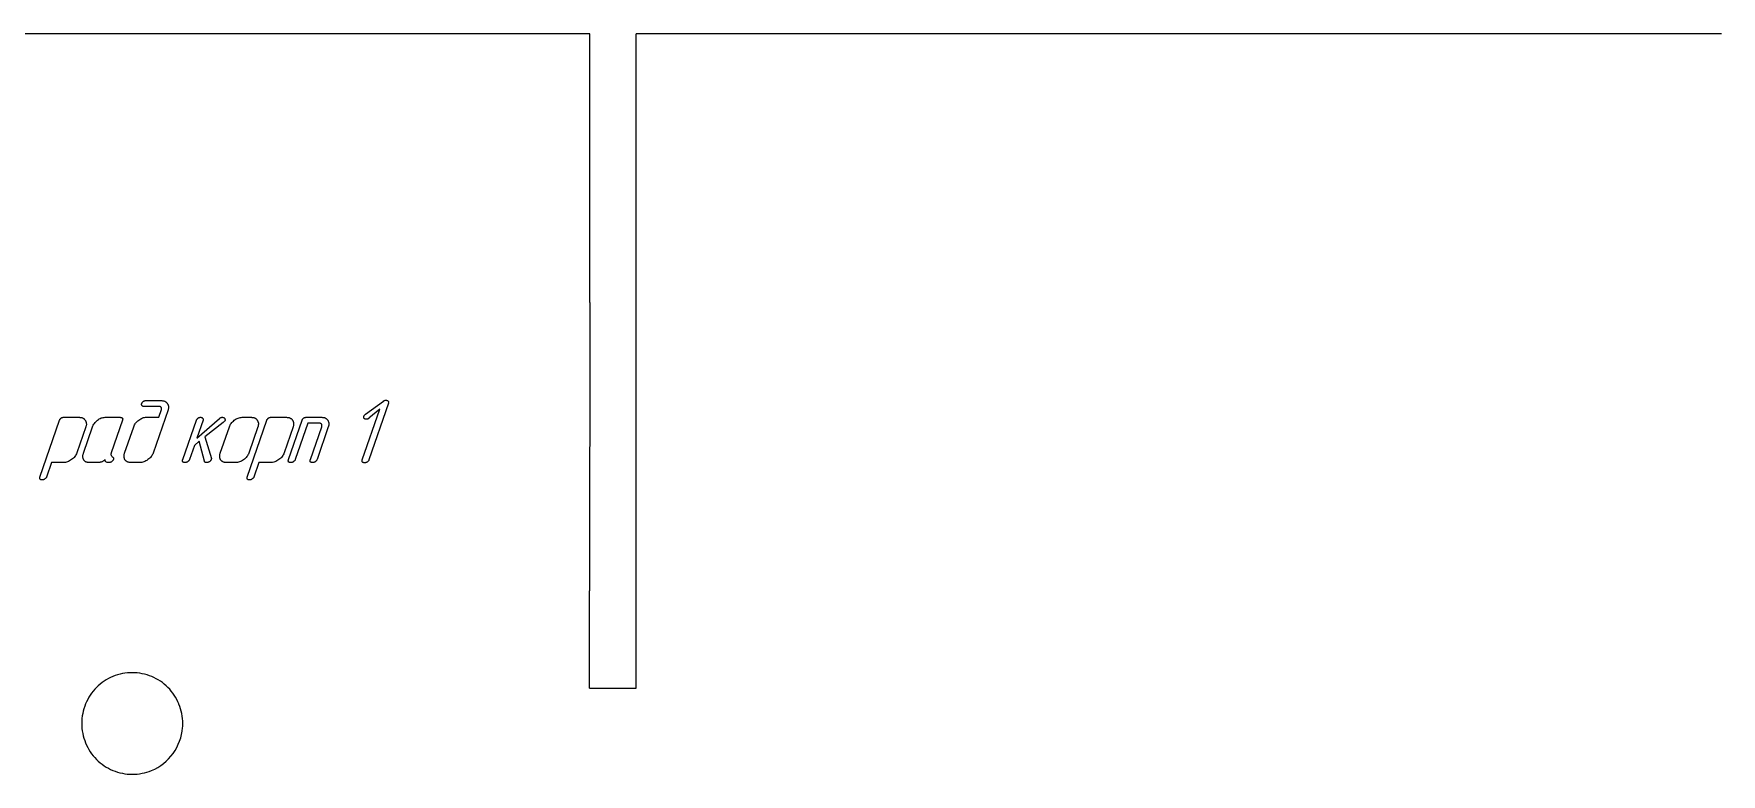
# Model space of a CAD drawing. Header units: millimetres. Extents: x -1730 to 0, y -18 to 157.
# Drawn here: x -1626.3 to -1518.3, y 109.5 to 156.9 of the extents above; entities that cross this region are included whole.
import ezdxf

# ---------------------------------------------------------------- set-up
doc = ezdxf.new("R2010")
doc.units = ezdxf.units.MM

msp = doc.modelspace()

# ---------------------------------------------------------------- linework, layer by layer
at = {"color": 7, "linetype": 'Continuous', "lineweight": 25}
for p, q in [((-1590.7, 156.88), (-1660.13, 156.88)), ((-1590.7, 139.68), (-1590.7, 156.88)), ((-1518.3, 156.88), (-1587.73, 156.88)), ((-1587.73, 137.64), (-1587.73, 156.88)), ((-1590.7, 139.68), (-1590.71, 121.24)), ((-1587.73, 119.2), (-1587.73, 137.64)), ((-1618.25, 133.04), (-1619.23, 133.04)), ((-1619.1, 133.42), (-1618.13, 133.42)), ((-1617.67, 132.81), (-1618.63, 130.05)), ((-1618.27, 132.34), (-1618.1, 132.83)), ((-1605.25, 129.62), (-1604.13, 132.86)), ((-1605.04, 132.54), (-1603.9, 133.37)), ((-1603.57, 133.24), (-1604.82, 129.62)), ((-1604.13, 132.86), (-1604.82, 132.28)), ((-1625.87, 128.52), (-1624.61, 132.15)), ((-1624.36, 132.34), (-1623.38, 132.34)), ((-1622.93, 131.73), (-1623.51, 130.06)), ((-1623.08, 130.05), (-1622.5, 131.73)), ((-1621.7, 132.34), (-1620.76, 132.34)), ((-1620.59, 132.15), (-1621.31, 130.07)), ((-1620.45, 130.05), (-1619.87, 131.73)), ((-1619.05, 132.34), (-1618.27, 132.34)), ((-1616.73, 129.63), (-1615.86, 132.15)), ((-1615.83, 131.01), (-1614.38, 132.27)), ((-1615.43, 132.15), (-1615.83, 131.01)), ((-1614.15, 132.01), (-1615.32, 131.1)), ((-1614.33, 130.05), (-1613.75, 131.73)), ((-1612.93, 132.34), (-1612.38, 132.34)), ((-1612.61, 128.52), (-1611.35, 132.15)), ((-1611.93, 131.73), (-1612.51, 130.05)), ((-1611.09, 132.34), (-1610.12, 132.34)), ((-1609.67, 131.73), (-1610.25, 130.06)), ((-1609.97, 129.63), (-1609.1, 132.15)), ((-1608.73, 131.97), (-1609.54, 129.64)), ((-1608.84, 132.34), (-1607.87, 132.34)), ((-1607.99, 131.97), (-1608.73, 131.97)), ((-1608.57, 129.64), (-1607.84, 131.74)), ((-1607.42, 131.73), (-1608.14, 129.63)), ((-1615.69, 130.82), (-1615.99, 130.53)), ((-1615.35, 129.53), (-1615.69, 130.82)), ((-1615.32, 131.1), (-1614.9, 129.71)), ((-1615.99, 130.53), (-1616.3, 129.63)), ((-1614.9, 129.71), (-1614.91, 129.63)), ((-1625.12, 129.44), (-1625.44, 128.52)), ((-1624.39, 129.44), (-1625.12, 129.44)), ((-1622.19, 129.44), (-1622.72, 129.44)), ((-1621.48, 129.44), (-1621.54, 129.44)), ((-1619.51, 129.44), (-1620.05, 129.44)), ((-1613.38, 129.44), (-1613.94, 129.44)), ((-1611.86, 129.44), (-1612.18, 128.52)), ((-1611.13, 129.44), (-1611.86, 129.44)), ((-1590.71, 115), (-1590.71, 121.24)), ((-1587.73, 115), (-1587.73, 119.2)), ((-1590.71, 115), (-1587.73, 115))]:
    msp.add_line(p, q, dxfattribs=at)
for points, knots in [([(-1619.35, 133.09), (-1619.36, 133.1), (-1619.36, 133.12), (-1619.37, 133.16), (-1619.37, 133.19), (-1619.36, 133.22), (-1619.36, 133.23)], [0, 0, 0, 0, 0.238882, 0.479235, 0.729643, 1, 1, 1, 1]), ([(-1619.36, 133.23), (-1619.35, 133.24), (-1619.34, 133.25), (-1619.32, 133.28), (-1619.3, 133.31), (-1619.27, 133.35), (-1619.23, 133.38), (-1619.19, 133.4), (-1619.15, 133.41), (-1619.11, 133.41), (-1619.1, 133.42)], [0, 0, 0, 0, 0.080406, 0.179435, 0.298372, 0.436131, 0.581594, 0.721286, 0.857131, 1, 1, 1, 1]), ([(-1619.23, 133.04), (-1619.24, 133.04), (-1619.27, 133.04), (-1619.3, 133.05), (-1619.33, 133.07), (-1619.34, 133.08), (-1619.35, 133.09)], [0, 0, 0, 0, 0.287417, 0.536613, 0.771995, 1, 1, 1, 1]), ([(-1618.1, 132.83), (-1618.09, 132.84), (-1618.09, 132.87), (-1618.09, 132.91), (-1618.09, 132.94), (-1618.11, 132.98), (-1618.14, 133), (-1618.17, 133.03), (-1618.21, 133.04), (-1618.24, 133.04), (-1618.25, 133.04)], [0, 0, 0, 0, 0.134277, 0.256745, 0.373678, 0.491576, 0.610283, 0.72767, 0.855653, 1, 1, 1, 1]), ([(-1618.13, 133.42), (-1618.11, 133.41), (-1618.06, 133.41), (-1618, 133.4), (-1617.94, 133.39), (-1617.88, 133.37), (-1617.83, 133.34), (-1617.79, 133.31), (-1617.75, 133.27), (-1617.72, 133.23), (-1617.69, 133.18), (-1617.67, 133.13), (-1617.65, 133.08), (-1617.64, 133.03), (-1617.64, 132.98), (-1617.65, 132.92), (-1617.66, 132.87), (-1617.67, 132.83), (-1617.67, 132.81)], [0, 0, 0, 0, 0.076731, 0.149505, 0.216055, 0.280395, 0.341153, 0.401402, 0.460854, 0.521464, 0.581515, 0.639864, 0.697737, 0.755002, 0.813234, 0.872542, 0.934516, 1, 1, 1, 1]), ([(-1603.9, 133.37), (-1603.89, 133.38), (-1603.87, 133.4), (-1603.83, 133.42), (-1603.79, 133.43), (-1603.77, 133.43), (-1603.75, 133.43)], [0, 0, 0, 0, 0.271232, 0.525365, 0.763703, 1, 1, 1, 1]), ([(-1603.75, 133.43), (-1603.74, 133.43), (-1603.7, 133.43), (-1603.66, 133.42), (-1603.62, 133.4), (-1603.59, 133.37), (-1603.57, 133.34), (-1603.56, 133.31), (-1603.56, 133.27), (-1603.56, 133.25), (-1603.57, 133.24)], [0, 0, 0, 0, 0.162947, 0.308233, 0.438061, 0.562367, 0.679782, 0.786707, 0.890844, 1, 1, 1, 1]), ([(-1624.61, 132.15), (-1624.61, 132.16), (-1624.6, 132.19), (-1624.58, 132.23), (-1624.55, 132.27), (-1624.52, 132.29), (-1624.48, 132.32), (-1624.44, 132.33), (-1624.4, 132.34), (-1624.37, 132.34), (-1624.36, 132.34)], [0, 0, 0, 0, 0.140386, 0.270887, 0.392346, 0.509925, 0.62554, 0.744467, 0.867232, 1, 1, 1, 1]), ([(-1623.38, 132.34), (-1623.36, 132.34), (-1623.31, 132.34), (-1623.25, 132.33), (-1623.19, 132.32), (-1623.14, 132.3), (-1623.09, 132.27), (-1623.05, 132.24), (-1623.01, 132.2), (-1622.97, 132.16), (-1622.95, 132.11), (-1622.92, 132.06), (-1622.91, 132.01), (-1622.9, 131.96), (-1622.9, 131.9), (-1622.9, 131.85), (-1622.91, 131.79), (-1622.93, 131.75), (-1622.93, 131.73)], [0, 0, 0, 0, 0.074762, 0.145592, 0.211138, 0.274184, 0.334031, 0.393435, 0.452148, 0.51266, 0.572613, 0.631239, 0.68876, 0.746685, 0.806702, 0.867829, 0.932592, 1, 1, 1, 1]), ([(-1622.5, 131.73), (-1622.49, 131.77), (-1622.46, 131.85), (-1622.39, 131.95), (-1622.3, 132.06), (-1622.19, 132.15), (-1622.08, 132.24), (-1621.96, 132.3), (-1621.83, 132.33), (-1621.74, 132.34), (-1621.7, 132.34)], [0, 0, 0, 0, 0.1158, 0.235281, 0.361884, 0.497658, 0.633526, 0.760424, 0.880806, 1, 1, 1, 1]), ([(-1620.76, 132.34), (-1620.74, 132.34), (-1620.71, 132.34), (-1620.66, 132.33), (-1620.63, 132.32), (-1620.6, 132.3), (-1620.58, 132.27), (-1620.57, 132.23), (-1620.58, 132.19), (-1620.58, 132.16), (-1620.59, 132.15)], [0, 0, 0, 0, 0.1696, 0.312987, 0.432555, 0.536714, 0.633506, 0.738671, 0.856911, 1, 1, 1, 1]), ([(-1619.87, 131.73), (-1619.86, 131.77), (-1619.82, 131.86), (-1619.75, 131.97), (-1619.66, 132.07), (-1619.55, 132.17), (-1619.43, 132.24), (-1619.3, 132.3), (-1619.18, 132.34), (-1619.09, 132.34), (-1619.05, 132.34)], [0, 0, 0, 0, 0.123943, 0.247393, 0.374296, 0.506278, 0.638042, 0.761901, 0.881971, 1, 1, 1, 1]), ([(-1615.86, 132.15), (-1615.86, 132.16), (-1615.85, 132.18), (-1615.83, 132.21), (-1615.8, 132.25), (-1615.76, 132.28), (-1615.73, 132.31), (-1615.69, 132.33), (-1615.65, 132.34), (-1615.62, 132.34), (-1615.61, 132.34)], [0, 0, 0, 0, 0.103916, 0.218851, 0.346378, 0.487763, 0.632565, 0.76208, 0.884497, 1, 1, 1, 1]), ([(-1615.61, 132.34), (-1615.59, 132.34), (-1615.56, 132.34), (-1615.52, 132.33), (-1615.48, 132.31), (-1615.46, 132.28), (-1615.44, 132.25), (-1615.42, 132.22), (-1615.42, 132.18), (-1615.43, 132.16), (-1615.43, 132.15)], [0, 0, 0, 0, 0.154787, 0.290231, 0.416275, 0.538925, 0.658393, 0.767188, 0.880994, 1, 1, 1, 1]), ([(-1614.38, 132.27), (-1614.37, 132.28), (-1614.34, 132.3), (-1614.3, 132.33), (-1614.25, 132.34), (-1614.23, 132.34), (-1614.21, 132.34)], [0, 0, 0, 0, 0.287486, 0.547698, 0.780633, 1, 1, 1, 1]), ([(-1614.21, 132.34), (-1614.2, 132.34), (-1614.16, 132.34), (-1614.12, 132.33), (-1614.08, 132.31), (-1614.06, 132.28), (-1614.04, 132.24), (-1614.03, 132.21), (-1614.02, 132.17), (-1614.03, 132.15), (-1614.03, 132.14)], [0, 0, 0, 0, 0.157821, 0.299513, 0.427507, 0.555722, 0.680056, 0.789629, 0.893886, 1, 1, 1, 1]), ([(-1614.03, 132.14), (-1614.04, 132.13), (-1614.05, 132.11), (-1614.07, 132.08), (-1614.11, 132.04), (-1614.13, 132.02), (-1614.15, 132.01)], [0, 0, 0, 0, 0.18982, 0.415258, 0.685396, 1, 1, 1, 1]), ([(-1613.75, 131.73), (-1613.74, 131.77), (-1613.71, 131.85), (-1613.63, 131.95), (-1613.54, 132.06), (-1613.44, 132.15), (-1613.32, 132.24), (-1613.19, 132.3), (-1613.06, 132.33), (-1612.98, 132.34), (-1612.93, 132.34)], [0, 0, 0, 0, 0.11354, 0.232915, 0.358244, 0.494449, 0.63104, 0.758333, 0.880085, 1, 1, 1, 1]), ([(-1612.38, 132.34), (-1612.35, 132.34), (-1612.31, 132.34), (-1612.24, 132.33), (-1612.18, 132.32), (-1612.13, 132.3), (-1612.08, 132.27), (-1612.04, 132.24), (-1612, 132.2), (-1611.97, 132.16), (-1611.94, 132.11), (-1611.92, 132.06), (-1611.9, 132.01), (-1611.89, 131.96), (-1611.89, 131.9), (-1611.9, 131.85), (-1611.91, 131.79), (-1611.92, 131.75), (-1611.93, 131.73)], [0, 0, 0, 0, 0.075993, 0.147161, 0.213961, 0.276501, 0.336674, 0.395603, 0.453846, 0.51332, 0.572793, 0.630582, 0.688522, 0.745984, 0.805464, 0.866938, 0.932255, 1, 1, 1, 1]), ([(-1611.35, 132.15), (-1611.35, 132.16), (-1611.34, 132.19), (-1611.31, 132.23), (-1611.29, 132.27), (-1611.26, 132.29), (-1611.22, 132.32), (-1611.18, 132.33), (-1611.14, 132.34), (-1611.11, 132.34), (-1611.09, 132.34)], [0, 0, 0, 0, 0.140386, 0.270887, 0.392346, 0.509925, 0.62554, 0.744467, 0.867232, 1, 1, 1, 1]), ([(-1610.12, 132.34), (-1610.1, 132.34), (-1610.05, 132.34), (-1609.99, 132.33), (-1609.93, 132.32), (-1609.88, 132.3), (-1609.83, 132.27), (-1609.78, 132.24), (-1609.74, 132.2), (-1609.71, 132.16), (-1609.68, 132.11), (-1609.66, 132.06), (-1609.65, 132.01), (-1609.64, 131.96), (-1609.64, 131.9), (-1609.64, 131.85), (-1609.65, 131.79), (-1609.67, 131.75), (-1609.67, 131.73)], [0, 0, 0, 0, 0.074762, 0.145592, 0.211138, 0.274184, 0.334031, 0.393435, 0.452148, 0.51266, 0.572613, 0.631239, 0.68876, 0.746685, 0.806702, 0.867829, 0.932592, 1, 1, 1, 1]), ([(-1609.1, 132.15), (-1609.09, 132.16), (-1609.08, 132.19), (-1609.06, 132.23), (-1609.03, 132.27), (-1609, 132.29), (-1608.97, 132.32), (-1608.93, 132.33), (-1608.88, 132.34), (-1608.85, 132.34), (-1608.84, 132.34)], [0, 0, 0, 0, 0.140386, 0.270887, 0.392346, 0.509925, 0.62554, 0.744467, 0.867232, 1, 1, 1, 1]), ([(-1607.84, 131.74), (-1607.84, 131.75), (-1607.83, 131.78), (-1607.83, 131.83), (-1607.84, 131.86), (-1607.85, 131.9), (-1607.88, 131.93), (-1607.91, 131.95), (-1607.95, 131.96), (-1607.98, 131.96), (-1607.99, 131.97)], [0, 0, 0, 0, 0.143368, 0.271971, 0.389912, 0.509465, 0.627936, 0.741279, 0.863185, 1, 1, 1, 1]), ([(-1607.87, 132.34), (-1607.84, 132.34), (-1607.8, 132.34), (-1607.73, 132.33), (-1607.67, 132.32), (-1607.62, 132.3), (-1607.57, 132.27), (-1607.53, 132.24), (-1607.49, 132.2), (-1607.46, 132.16), (-1607.43, 132.11), (-1607.41, 132.06), (-1607.39, 132.01), (-1607.38, 131.96), (-1607.38, 131.9), (-1607.39, 131.85), (-1607.4, 131.79), (-1607.41, 131.75), (-1607.42, 131.73)], [0, 0, 0, 0, 0.075993, 0.147161, 0.213961, 0.276501, 0.336674, 0.395603, 0.453846, 0.51332, 0.572793, 0.630582, 0.688522, 0.745984, 0.805464, 0.866938, 0.932255, 1, 1, 1, 1]), ([(-1605.01, 132.22), (-1605.02, 132.22), (-1605.04, 132.22), (-1605.08, 132.23), (-1605.11, 132.25), (-1605.13, 132.28), (-1605.15, 132.31), (-1605.15, 132.34), (-1605.15, 132.38), (-1605.14, 132.4), (-1605.14, 132.42)], [0, 0, 0, 0, 0.13635, 0.260551, 0.376058, 0.493064, 0.609286, 0.729745, 0.856757, 1, 1, 1, 1]), ([(-1605.14, 132.42), (-1605.14, 132.42), (-1605.13, 132.44), (-1605.11, 132.47), (-1605.08, 132.5), (-1605.05, 132.53), (-1605.04, 132.54)], [0, 0, 0, 0, 0.151018, 0.363004, 0.647034, 1, 1, 1, 1]), ([(-1604.82, 132.28), (-1604.83, 132.27), (-1604.86, 132.25), (-1604.9, 132.23), (-1604.95, 132.22), (-1604.99, 132.22), (-1605.01, 132.22)], [0, 0, 0, 0, 0.2334926, 0.473249, 0.7288579, 1, 1, 1, 1]), ([(-1623.51, 130.06), (-1623.53, 130.02), (-1623.56, 129.94), (-1623.64, 129.83), (-1623.73, 129.72), (-1623.84, 129.63), (-1623.97, 129.55), (-1624.1, 129.49), (-1624.24, 129.45), (-1624.34, 129.44), (-1624.39, 129.44)], [0, 0, 0, 0, 0.11112, 0.227234, 0.350495, 0.482943, 0.616949, 0.745975, 0.872133, 1, 1, 1, 1]), ([(-1622.72, 129.44), (-1622.74, 129.44), (-1622.77, 129.44), (-1622.83, 129.45), (-1622.88, 129.47), (-1622.93, 129.49), (-1622.97, 129.51), (-1623.01, 129.54), (-1623.04, 129.58), (-1623.07, 129.62), (-1623.09, 129.66), (-1623.11, 129.71), (-1623.12, 129.76), (-1623.13, 129.82), (-1623.13, 129.87), (-1623.12, 129.93), (-1623.1, 129.99), (-1623.09, 130.03), (-1623.08, 130.05)], [0, 0, 0, 0, 0.0680884, 0.1329591, 0.1935623, 0.2514965, 0.3081616, 0.363409, 0.420481, 0.4792407, 0.5383529, 0.598298, 0.6579588, 0.7205249, 0.7846709, 0.8522931, 0.9237649, 1, 1, 1, 1]), ([(-1621.71, 129.63), (-1621.72, 129.61), (-1621.75, 129.58), (-1621.8, 129.55), (-1621.86, 129.51), (-1621.91, 129.49), (-1621.98, 129.47), (-1622.04, 129.45), (-1622.11, 129.44), (-1622.16, 129.44), (-1622.19, 129.44)], [0, 0, 0, 0, 0.119298, 0.236251, 0.354923, 0.474148, 0.598753, 0.726118, 0.859644, 1, 1, 1, 1]), ([(-1621.68, 129.53), (-1621.69, 129.53), (-1621.7, 129.54), (-1621.7, 129.56), (-1621.71, 129.59), (-1621.71, 129.62), (-1621.71, 129.63)], [0, 0, 0, 0, 0.157731, 0.367281, 0.645106, 1, 1, 1, 1]), ([(-1621.31, 130.07), (-1621.32, 130.04), (-1621.33, 130), (-1621.33, 129.95), (-1621.32, 129.92)], [0, 0, 0, 0, 0.535116, 1, 1, 1, 1]), ([(-1621.32, 129.92), (-1621.32, 129.9), (-1621.3, 129.86), (-1621.27, 129.84), (-1621.25, 129.82)], [0, 0, 0, 0, 0.504637, 1, 1, 1, 1]), ([(-1621.25, 129.82), (-1621.23, 129.82), (-1621.2, 129.8), (-1621.16, 129.76), (-1621.15, 129.71), (-1621.16, 129.67), (-1621.16, 129.65)], [0, 0, 0, 0, 0.2785841, 0.5117027, 0.7330847, 1, 1, 1, 1]), ([(-1621.16, 129.65), (-1621.17, 129.63), (-1621.19, 129.59), (-1621.23, 129.55), (-1621.25, 129.54)], [0, 0, 0, 0, 0.485577, 1, 1, 1, 1]), ([(-1620.05, 129.44), (-1620.07, 129.44), (-1620.11, 129.44), (-1620.17, 129.45), (-1620.23, 129.47), (-1620.27, 129.49), (-1620.32, 129.51), (-1620.36, 129.54), (-1620.4, 129.58), (-1620.43, 129.62), (-1620.45, 129.67), (-1620.47, 129.72), (-1620.48, 129.77), (-1620.49, 129.82), (-1620.49, 129.88), (-1620.49, 129.93), (-1620.47, 129.99), (-1620.46, 130.03), (-1620.45, 130.05)], [0, 0, 0, 0, 0.069606, 0.135086, 0.197253, 0.257054, 0.315075, 0.371477, 0.43009, 0.489349, 0.549498, 0.60894, 0.667862, 0.729309, 0.791242, 0.857316, 0.926451, 1, 1, 1, 1]), ([(-1618.63, 130.05), (-1618.65, 130.01), (-1618.68, 129.93), (-1618.75, 129.82), (-1618.85, 129.72), (-1618.96, 129.63), (-1619.08, 129.54), (-1619.22, 129.49), (-1619.36, 129.45), (-1619.46, 129.44), (-1619.51, 129.44)], [0, 0, 0, 0, 0.109947, 0.224713, 0.346414, 0.478964, 0.612935, 0.741929, 0.870086, 1, 1, 1, 1]), ([(-1616.72, 129.48), (-1616.73, 129.49), (-1616.74, 129.51), (-1616.75, 129.55), (-1616.75, 129.59), (-1616.74, 129.62), (-1616.73, 129.63)], [0, 0, 0, 0, 0.21501, 0.442438, 0.701038, 1, 1, 1, 1]), ([(-1616.3, 129.63), (-1616.31, 129.62), (-1616.32, 129.6), (-1616.35, 129.56), (-1616.38, 129.52), (-1616.41, 129.5), (-1616.43, 129.49)], [0, 0, 0, 0, 0.2066297, 0.4375973, 0.7026296, 1, 1, 1, 1]), ([(-1614.91, 129.63), (-1614.91, 129.62), (-1614.92, 129.6), (-1614.95, 129.57), (-1614.99, 129.53), (-1615.02, 129.51), (-1615.03, 129.5)], [0, 0, 0, 0, 0.17465, 0.394445, 0.667476, 1, 1, 1, 1]), ([(-1613.94, 129.44), (-1613.96, 129.44), (-1614, 129.44), (-1614.06, 129.45), (-1614.11, 129.47), (-1614.16, 129.49), (-1614.2, 129.51), (-1614.24, 129.54), (-1614.28, 129.58), (-1614.31, 129.62), (-1614.33, 129.66), (-1614.35, 129.71), (-1614.37, 129.76), (-1614.37, 129.82), (-1614.37, 129.87), (-1614.37, 129.93), (-1614.35, 129.99), (-1614.34, 130.03), (-1614.33, 130.05)], [0, 0, 0, 0, 0.070458, 0.135846, 0.197925, 0.257283, 0.31476, 0.371666, 0.42885, 0.487264, 0.546032, 0.605391, 0.664229, 0.724645, 0.788386, 0.854469, 0.925369, 1, 1, 1, 1]), ([(-1612.51, 130.05), (-1612.52, 130.01), (-1612.56, 129.93), (-1612.63, 129.82), (-1612.73, 129.72), (-1612.84, 129.62), (-1612.96, 129.54), (-1613.1, 129.48), (-1613.24, 129.45), (-1613.33, 129.44), (-1613.38, 129.44)], [0, 0, 0, 0, 0.113561, 0.230195, 0.353575, 0.48567, 0.618779, 0.746651, 0.872749, 1, 1, 1, 1]), ([(-1610.25, 130.06), (-1610.27, 130.02), (-1610.3, 129.94), (-1610.37, 129.83), (-1610.47, 129.72), (-1610.58, 129.63), (-1610.71, 129.55), (-1610.84, 129.49), (-1610.98, 129.45), (-1611.08, 129.44), (-1611.13, 129.44)], [0, 0, 0, 0, 0.11112, 0.227234, 0.350495, 0.482943, 0.616949, 0.745975, 0.872133, 1, 1, 1, 1]), ([(-1609.96, 129.48), (-1609.96, 129.49), (-1609.98, 129.51), (-1609.98, 129.55), (-1609.98, 129.59), (-1609.97, 129.62), (-1609.97, 129.63)], [0, 0, 0, 0, 0.21501, 0.442438, 0.701038, 1, 1, 1, 1]), ([(-1609.54, 129.64), (-1609.54, 129.62), (-1609.55, 129.6), (-1609.58, 129.56), (-1609.62, 129.52), (-1609.65, 129.5), (-1609.66, 129.49)], [0, 0, 0, 0, 0.206663, 0.441217, 0.703157, 1, 1, 1, 1]), ([(-1608.56, 129.48), (-1608.57, 129.49), (-1608.58, 129.51), (-1608.59, 129.55), (-1608.58, 129.59), (-1608.58, 129.62), (-1608.57, 129.64)], [0, 0, 0, 0, 0.213945, 0.445348, 0.697436, 1, 1, 1, 1]), ([(-1608.14, 129.63), (-1608.15, 129.62), (-1608.16, 129.6), (-1608.19, 129.56), (-1608.22, 129.52), (-1608.25, 129.5), (-1608.26, 129.49)], [0, 0, 0, 0, 0.207329, 0.439077, 0.705006, 1, 1, 1, 1]), ([(-1605.24, 129.47), (-1605.24, 129.48), (-1605.26, 129.5), (-1605.26, 129.54), (-1605.26, 129.58), (-1605.25, 129.61), (-1605.25, 129.62)], [0, 0, 0, 0, 0.215318, 0.441908, 0.70061, 1, 1, 1, 1]), ([(-1604.82, 129.62), (-1604.82, 129.61), (-1604.83, 129.58), (-1604.86, 129.55), (-1604.9, 129.51), (-1604.93, 129.49), (-1604.94, 129.48)], [0, 0, 0, 0, 0.20663, 0.437597, 0.70263, 1, 1, 1, 1]), ([(-1625.75, 128.33), (-1625.76, 128.33), (-1625.78, 128.33), (-1625.81, 128.34), (-1625.84, 128.36), (-1625.86, 128.38), (-1625.88, 128.41), (-1625.89, 128.44), (-1625.88, 128.48), (-1625.87, 128.51), (-1625.87, 128.52)], [0, 0, 0, 0, 0.119703, 0.231723, 0.342739, 0.457187, 0.573453, 0.698638, 0.836342, 1, 1, 1, 1]), ([(-1625.44, 128.52), (-1625.45, 128.51), (-1625.46, 128.49), (-1625.48, 128.46), (-1625.51, 128.43), (-1625.55, 128.4), (-1625.59, 128.37), (-1625.64, 128.34), (-1625.7, 128.33), (-1625.73, 128.33), (-1625.75, 128.33)], [0, 0, 0, 0, 0.083465, 0.182271, 0.300268, 0.437459, 0.581792, 0.718455, 0.859048, 1, 1, 1, 1]), ([(-1621.54, 129.44), (-1621.56, 129.45), (-1621.61, 129.47), (-1621.66, 129.51), (-1621.68, 129.53)], [0, 0, 0, 0, 0.453216, 1, 1, 1, 1]), ([(-1621.25, 129.54), (-1621.26, 129.52), (-1621.29, 129.49), (-1621.35, 129.46), (-1621.41, 129.44), (-1621.45, 129.44), (-1621.48, 129.44)], [0, 0, 0, 0, 0.2515, 0.495534, 0.742796, 1, 1, 1, 1]), ([(-1616.61, 129.44), (-1616.62, 129.44), (-1616.64, 129.44), (-1616.66, 129.45), (-1616.69, 129.47), (-1616.71, 129.48), (-1616.72, 129.48)], [0, 0, 0, 0, 0.179645, 0.403108, 0.677676, 1, 1, 1, 1]), ([(-1616.43, 129.49), (-1616.44, 129.48), (-1616.46, 129.47), (-1616.51, 129.45), (-1616.56, 129.44), (-1616.59, 129.44), (-1616.61, 129.44)], [0, 0, 0, 0, 0.22533, 0.462163, 0.719716, 1, 1, 1, 1]), ([(-1615.23, 129.44), (-1615.24, 129.44), (-1615.27, 129.44), (-1615.31, 129.46), (-1615.34, 129.49), (-1615.35, 129.52), (-1615.35, 129.53)], [0, 0, 0, 0, 0.275976, 0.501989, 0.727837, 1, 1, 1, 1]), ([(-1615.03, 129.5), (-1615.05, 129.49), (-1615.07, 129.47), (-1615.12, 129.45), (-1615.17, 129.44), (-1615.21, 129.44), (-1615.23, 129.44)], [0, 0, 0, 0, 0.239412, 0.480234, 0.732021, 1, 1, 1, 1]), ([(-1612.49, 128.33), (-1612.5, 128.33), (-1612.52, 128.33), (-1612.55, 128.34), (-1612.58, 128.36), (-1612.6, 128.38), (-1612.62, 128.41), (-1612.62, 128.44), (-1612.62, 128.48), (-1612.61, 128.51), (-1612.61, 128.52)], [0, 0, 0, 0, 0.119703, 0.231723, 0.342739, 0.457187, 0.573453, 0.698638, 0.836342, 1, 1, 1, 1]), ([(-1612.18, 128.52), (-1612.18, 128.51), (-1612.19, 128.49), (-1612.22, 128.46), (-1612.25, 128.43), (-1612.29, 128.4), (-1612.33, 128.37), (-1612.38, 128.34), (-1612.43, 128.33), (-1612.47, 128.33), (-1612.49, 128.33)], [0, 0, 0, 0, 0.083465, 0.182271, 0.300268, 0.437459, 0.581792, 0.718455, 0.859048, 1, 1, 1, 1]), ([(-1609.85, 129.44), (-1609.85, 129.44), (-1609.87, 129.44), (-1609.9, 129.45), (-1609.92, 129.47), (-1609.95, 129.48), (-1609.96, 129.48)], [0, 0, 0, 0, 0.179645, 0.403108, 0.677676, 1, 1, 1, 1]), ([(-1609.66, 129.49), (-1609.67, 129.48), (-1609.7, 129.47), (-1609.74, 129.45), (-1609.79, 129.44), (-1609.83, 129.44), (-1609.85, 129.44)], [0, 0, 0, 0, 0.224416, 0.464344, 0.720852, 1, 1, 1, 1]), ([(-1608.45, 129.44), (-1608.46, 129.44), (-1608.47, 129.44), (-1608.5, 129.45), (-1608.53, 129.47), (-1608.55, 129.48), (-1608.56, 129.48)], [0, 0, 0, 0, 0.179645, 0.403108, 0.677676, 1, 1, 1, 1]), ([(-1608.26, 129.49), (-1608.28, 129.48), (-1608.3, 129.47), (-1608.35, 129.45), (-1608.4, 129.44), (-1608.43, 129.44), (-1608.45, 129.44)], [0, 0, 0, 0, 0.224416, 0.464344, 0.720852, 1, 1, 1, 1]), ([(-1605.13, 129.43), (-1605.13, 129.43), (-1605.15, 129.43), (-1605.18, 129.44), (-1605.2, 129.45), (-1605.23, 129.46), (-1605.24, 129.47)], [0, 0, 0, 0, 0.179645, 0.403108, 0.677676, 1, 1, 1, 1]), ([(-1604.94, 129.48), (-1604.95, 129.47), (-1604.98, 129.45), (-1605.02, 129.44), (-1605.07, 129.43), (-1605.11, 129.43), (-1605.13, 129.43)], [0, 0, 0, 0, 0.22533, 0.462163, 0.719716, 1, 1, 1, 1]), ([(-1616.74, 112.48), (-1616.79, 111.9), (-1617, 111.32), (-1617.7, 110.35), (-1618.18, 109.97), (-1619.12, 109.58), (-1619.54, 109.5), (-1620.39, 109.5), (-1620.81, 109.58), (-1621.59, 109.91), (-1621.95, 110.15), (-1622.55, 110.75), (-1622.79, 111.11), (-1623.11, 111.9), (-1623.2, 112.32), (-1623.2, 113.18), (-1623.11, 113.6), (-1622.79, 114.39), (-1622.55, 114.75), (-1621.95, 115.35), (-1621.59, 115.59), (-1620.81, 115.92), (-1620.38, 116), (-1619.54, 116), (-1619.11, 115.91), (-1618.33, 115.59), (-1617.98, 115.35), (-1617.38, 114.75), (-1617.14, 114.39), (-1616.82, 113.6), (-1616.73, 113.17), (-1616.73, 112.66), (-1616.74, 112.57), (-1616.74, 112.48)], [0, 0, 0, 0, 0.086887, 0.086898, 0.173693, 0.173726, 0.236063, 0.236105, 0.298409, 0.29846, 0.360853, 0.360907, 0.423461, 0.423512, 0.486221, 0.486263, 0.549116, 0.54915, 0.611699, 0.61173, 0.67418, 0.674214, 0.736621, 0.736663, 0.799037, 0.799088, 0.861501, 0.861555, 0.924079, 0.92413, 0.986757, 0.9868, 1, 1, 1, 1])]:
    msp.add_open_spline(points, degree=3, knots=knots, dxfattribs=at)

doc.saveas('drawing.dxf')
